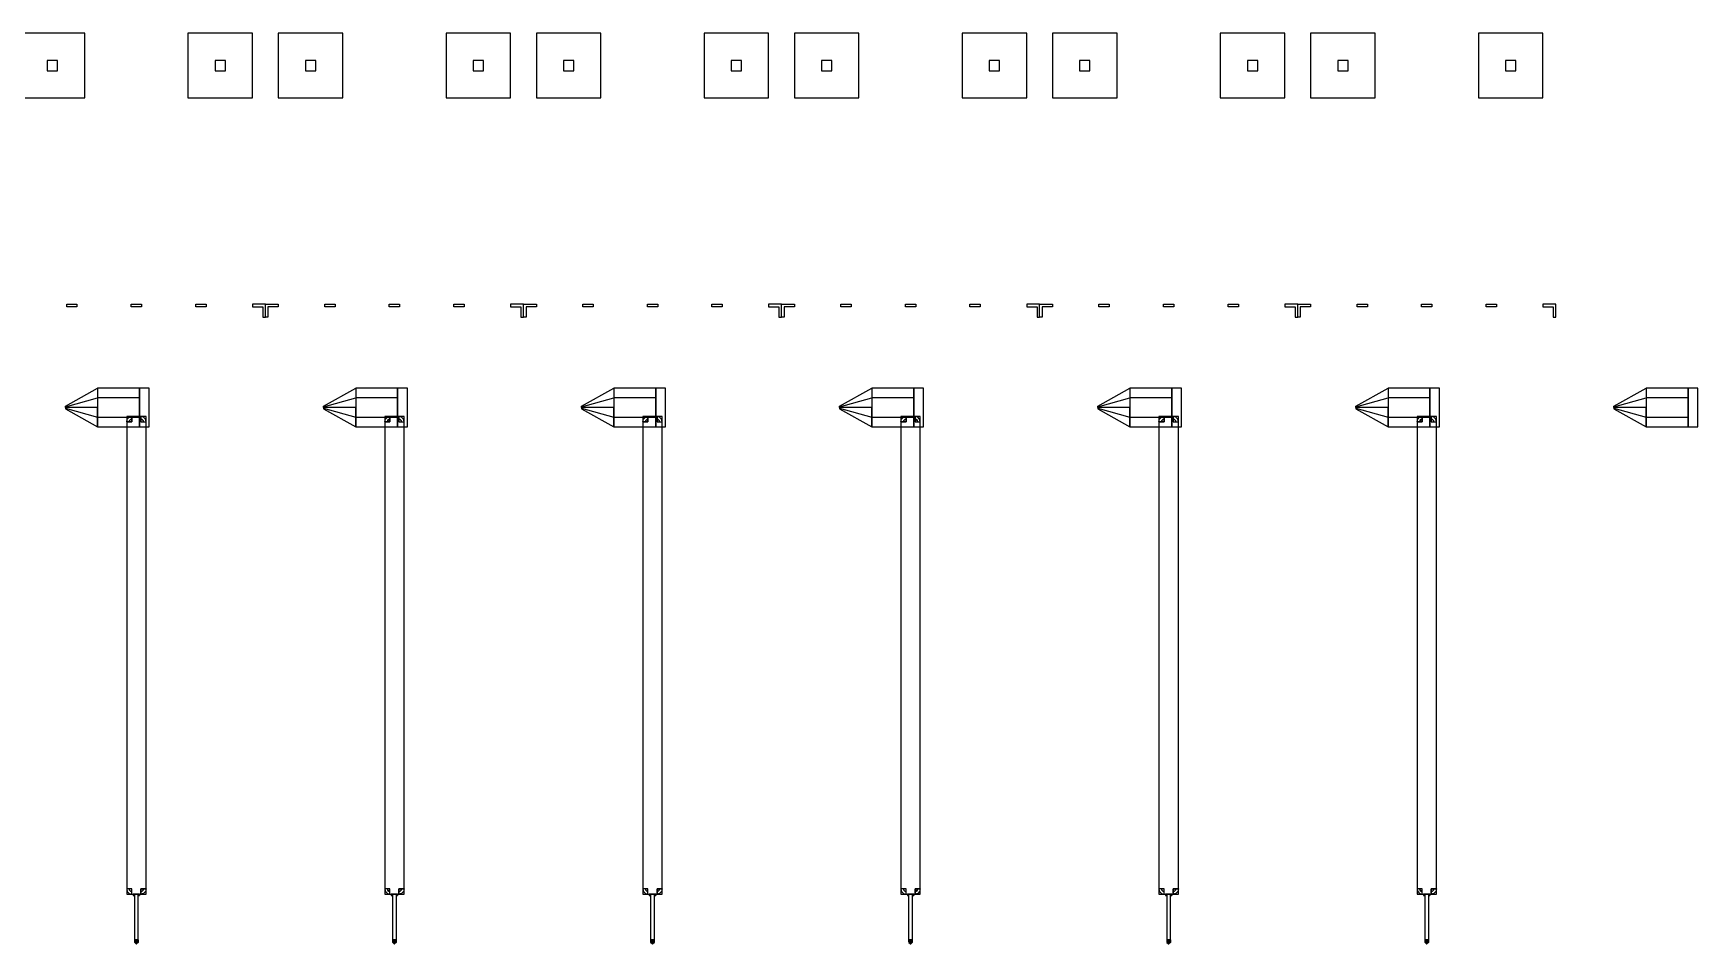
# Model space of a CAD drawing. Extents: x -19750 to 13082, y -13175 to 15275.
# Drawn here: x -3799 to 9100, y 8221 to 15275 of the extents above; entities that cross this region are included whole.
import ezdxf

# ---------------------------------------------------------------- set-up
doc = ezdxf.new("R2010")
doc.units = 0
doc.layers.add('GAP', color=1, linetype='continuous')
doc.layers.add('PIN', color=3, linetype='continuous')

# ---------------------------------------------------------------- blocks, each defined once
blk = doc.blocks.new('C1GGAP')
for points in [[(2500, 25350), (2250, 25350), (2250, 25360), (2500, 25500), (2500, 25350)], [(2500, 25350), (2250, 25350), (2250, 25360), (2500, 25500), (2500, 25350)], [(2825, 25500), (2500, 25500), (2500, 25200), (2825, 25200), (2825, 25500)], [(2825, 25500), (2500, 25500), (2500, 25200), (2825, 25200), (2825, 25500)], [(2900, 25500), (2825, 25500), (2825, 25200), (2900, 25200), (2900, 25500)], [(2900, 25500), (2825, 25500), (2825, 25200), (2900, 25200), (2900, 25500)], [(2500, 25350), (2250, 25350), (2250, 25340), (2500, 25200), (2500, 25350)], [(2500, 25350), (2250, 25350), (2250, 25340), (2500, 25200), (2500, 25350)]]:
    blk.add_lwpolyline(points)
blk = doc.blocks.new('C1GPIN')
for points in [[(2500, 25350), (2250, 25350), (2250, 25355), (2500, 25425), (2500, 25350)], [(2500, 25350), (2250, 25350), (2250, 25355), (2500, 25425), (2500, 25350)], [(2825, 25425), (2500, 25425), (2500, 25275), (2825, 25275), (2825, 25425)], [(2825, 25425), (2500, 25425), (2500, 25275), (2825, 25275), (2825, 25425)], [(2500, 25350), (2250, 25350), (2250, 25345), (2500, 25275), (2500, 25350)], [(2500, 25350), (2250, 25350), (2250, 25345), (2500, 25275), (2500, 25350)]]:
    blk.add_lwpolyline(points)
blk = doc.blocks.new('C1H')
at = {"layer": 'GAP'}
for points in [[(260, 26150), (340, 26150), (340, 26130), (260, 26130), (260, 26150)], [(760, 26150), (840, 26150), (840, 26130), (760, 26130), (760, 26150)], [(1260, 26150), (1340, 26150), (1340, 26130), (1260, 26130), (1260, 26150)], [(1800, 26150), (1700, 26150), (1700, 26130), (1780, 26130), (1780, 26050), (1800, 26050), (1800, 26150)]]:
    blk.add_lwpolyline(points, dxfattribs=at)
blk = doc.blocks.new('C1HGAP')
for points in [[(-100, 28250), (-100, 27750), (400, 27750), (400, 28250), (-100, 28250)], [(1200, 28250), (1200, 27750), (1700, 27750), (1700, 28250), (1200, 28250)], [(110, 28040), (110, 27960), (190, 27960), (190, 28040), (110, 28040)], [(1410, 28040), (1410, 27960), (1490, 27960), (1490, 28040), (1410, 28040)], [(2500, 25350), (2250, 25350), (2250, 25360), (2500, 25500), (2500, 25350)], [(2500, 25350), (2250, 25350), (2250, 25360), (2500, 25500), (2500, 25350)], [(2825, 25500), (2500, 25500), (2500, 25200), (2825, 25200), (2825, 25500)], [(2825, 25500), (2500, 25500), (2500, 25200), (2825, 25200), (2825, 25500)], [(2900, 25500), (2825, 25500), (2825, 25200), (2900, 25200), (2900, 25500)], [(2900, 25500), (2825, 25500), (2825, 25200), (2900, 25200), (2900, 25500)], [(2500, 25350), (2250, 25350), (2250, 25340), (2500, 25200), (2500, 25350)], [(2500, 25350), (2250, 25350), (2250, 25340), (2500, 25200), (2500, 25350)], [(725, 25280), (725, 21580), (875, 21580), (875, 25280), (725, 25280)], [(725, 25280), (725, 25240), (765, 25240), (765, 25280), (725, 25280)], [(725, 25240), (730, 25260), (745, 25275), (765, 25280), (765, 25260), (755, 25257), (748, 25250), (745, 25240), (725, 25240)], [(745, 25240), (748, 25250), (755, 25257), (765, 25260), (765, 25240), (765, 25240), (765, 25240), (765, 25240), (745, 25240)], [(835, 25280), (835, 25240), (875, 25240), (875, 25280), (835, 25280)], [(875, 25240), (870, 25260), (855, 25275), (835, 25280), (835, 25260), (845, 25257), (852, 25250), (855, 25240), (875, 25240)], [(855, 25240), (852, 25250), (845, 25257), (835, 25260), (835, 25240), (835, 25240), (835, 25240), (835, 25240), (855, 25240)], [(765, 21580), (765, 21620), (725, 21620), (725, 21580), (765, 21580)], [(725, 21620), (730, 21600), (745, 21585), (765, 21580), (765, 21600), (755, 21603), (748, 21610), (745, 21620), (725, 21620)], [(745, 21620), (748, 21610), (755, 21603), (765, 21600), (765, 21620), (765, 21620), (765, 21620), (765, 21620), (745, 21620)], [(775, 21580), (775, 21570), (785, 21570), (785, 21580), (775, 21580)], [(785, 21570), (784, 21575), (780, 21579), (775, 21580), (775, 21575), (778, 21574), (779, 21572), (780, 21570), (785, 21570)], [(780, 21570), (779, 21572), (778, 21574), (775, 21575), (775, 21570), (775, 21570), (775, 21570), (775, 21570), (780, 21570)], [(785, 21580), (785, 21210), (815, 21210), (815, 21580), (785, 21580)], [(815, 21580), (815, 21570), (825, 21570), (825, 21580), (815, 21580)], [(815, 21570), (816, 21575), (820, 21579), (825, 21580), (825, 21575), (822, 21574), (821, 21572), (820, 21570), (815, 21570)], [(820, 21570), (821, 21572), (822, 21574), (825, 21575), (825, 21570), (825, 21570), (825, 21570), (825, 21570), (820, 21570)], [(875, 21580), (875, 21620), (835, 21620), (835, 21580), (875, 21580)], [(875, 21620), (870, 21600), (855, 21585), (835, 21580), (835, 21600), (845, 21603), (852, 21610), (855, 21620), (875, 21620)], [(855, 21620), (852, 21610), (845, 21603), (835, 21600), (835, 21620), (835, 21620), (835, 21620), (835, 21620), (855, 21620)], [(788, 21206), (788, 21226), (787, 21226), (787, 21206), (788, 21206)], [(813, 21226), (813, 21226), (787, 21226), (787, 21226), (813, 21226)], [(799, 21196), (788, 21206), (787, 21206), (799, 21196), (799, 21196)], [(807, 21215), (807, 21220), (792, 21220), (792, 21215), (807, 21215)], [(802, 21210), (802, 21215), (797, 21215), (797, 21210), (802, 21210)], [(801, 21196), (801, 21196), (799, 21196), (799, 21196), (801, 21196)], [(801, 21196), (812, 21206), (813, 21206), (801, 21196), (801, 21196)], [(812, 21206), (812, 21226), (813, 21226), (813, 21206), (812, 21206)]]:
    blk.add_lwpolyline(points)
blk = doc.blocks.new('C1HPIN')
for points in [[(2500, 25350), (2250, 25350), (2250, 25355), (2500, 25425), (2500, 25350)], [(2500, 25350), (2250, 25350), (2250, 25355), (2500, 25425), (2500, 25350)], [(2825, 25425), (2500, 25425), (2500, 25275), (2825, 25275), (2825, 25425)], [(2825, 25425), (2500, 25425), (2500, 25275), (2825, 25275), (2825, 25425)], [(2500, 25350), (2250, 25350), (2250, 25345), (2500, 25275), (2500, 25350)], [(2500, 25350), (2250, 25350), (2250, 25345), (2500, 25275), (2500, 25350)], [(745, 25240), (748, 25250), (755, 25257), (765, 25260), (765, 25260), (755, 25257), (748, 25250), (745, 25240), (745, 25240)], [(745, 25240), (748, 25250), (755, 25257), (765, 25260), (765, 25260), (755, 25257), (748, 25250), (745, 25240), (745, 25240)], [(855, 25240), (852, 25250), (845, 25257), (835, 25260), (835, 25260), (845, 25257), (852, 25250), (855, 25240), (855, 25240)], [(855, 25240), (852, 25250), (845, 25257), (835, 25260), (835, 25260), (845, 25257), (852, 25250), (855, 25240), (855, 25240)], [(745, 21620), (748, 21610), (755, 21603), (765, 21600), (765, 21600), (755, 21603), (748, 21610), (745, 21620), (745, 21620)], [(745, 21620), (748, 21610), (755, 21603), (765, 21600), (765, 21600), (755, 21603), (748, 21610), (745, 21620), (745, 21620)], [(780, 21570), (779, 21572), (778, 21574), (775, 21575), (775, 21575), (778, 21574), (779, 21572), (780, 21570), (780, 21570)], [(780, 21570), (779, 21572), (778, 21574), (775, 21575), (775, 21575), (778, 21574), (779, 21572), (780, 21570), (780, 21570)], [(820, 21570), (821, 21572), (822, 21574), (825, 21575), (825, 21575), (822, 21574), (821, 21572), (820, 21570), (820, 21570)], [(820, 21570), (821, 21572), (822, 21574), (825, 21575), (825, 21575), (822, 21574), (821, 21572), (820, 21570), (820, 21570)], [(855, 21620), (852, 21610), (845, 21603), (835, 21600), (835, 21600), (845, 21603), (852, 21610), (855, 21620), (855, 21620)], [(855, 21620), (852, 21610), (845, 21603), (835, 21600), (835, 21600), (845, 21603), (852, 21610), (855, 21620), (855, 21620)], [(812, 21206), (812, 21226), (788, 21226), (788, 21206), (812, 21206)], [(800, 21196), (800, 21206), (788, 21206), (799, 21196), (800, 21196)], [(800, 21196), (800, 21206), (812, 21206), (801, 21196), (800, 21196)]]:
    blk.add_lwpolyline(points)
blk = doc.blocks.new('C1I')
at = {"layer": 'GAP'}
for points in [[(-200, 26150), (-100, 26150), (-100, 26130), (-180, 26130), (-180, 26050), (-200, 26050), (-200, 26150)], [(260, 26150), (340, 26150), (340, 26130), (260, 26130), (260, 26150)], [(760, 26150), (840, 26150), (840, 26130), (760, 26130), (760, 26150)], [(1260, 26150), (1340, 26150), (1340, 26130), (1260, 26130), (1260, 26150)], [(1800, 26150), (1700, 26150), (1700, 26130), (1780, 26130), (1780, 26050), (1800, 26050), (1800, 26150)]]:
    blk.add_lwpolyline(points, dxfattribs=at)
blk = doc.blocks.new('C1IGAP')
for points in [[(-100, 28250), (-100, 27750), (400, 27750), (400, 28250), (-100, 28250)], [(1200, 28250), (1200, 27750), (1700, 27750), (1700, 28250), (1200, 28250)], [(110, 28040), (110, 27960), (190, 27960), (190, 28040), (110, 28040)], [(1410, 28040), (1410, 27960), (1490, 27960), (1490, 28040), (1410, 28040)], [(2500, 25350), (2250, 25350), (2250, 25360), (2500, 25500), (2500, 25350)], [(2500, 25350), (2250, 25350), (2250, 25360), (2500, 25500), (2500, 25350)], [(2825, 25500), (2500, 25500), (2500, 25200), (2825, 25200), (2825, 25500)], [(2825, 25500), (2500, 25500), (2500, 25200), (2825, 25200), (2825, 25500)], [(2900, 25500), (2825, 25500), (2825, 25200), (2900, 25200), (2900, 25500)], [(2900, 25500), (2825, 25500), (2825, 25200), (2900, 25200), (2900, 25500)], [(2500, 25350), (2250, 25350), (2250, 25340), (2500, 25200), (2500, 25350)], [(2500, 25350), (2250, 25350), (2250, 25340), (2500, 25200), (2500, 25350)], [(725, 25280), (725, 21580), (875, 21580), (875, 25280), (725, 25280)], [(725, 25280), (725, 25240), (765, 25240), (765, 25280), (725, 25280)], [(725, 25240), (730, 25260), (745, 25275), (765, 25280), (765, 25260), (755, 25257), (748, 25250), (745, 25240), (725, 25240)], [(745, 25240), (748, 25250), (755, 25257), (765, 25260), (765, 25240), (765, 25240), (765, 25240), (765, 25240), (745, 25240)], [(835, 25280), (835, 25240), (875, 25240), (875, 25280), (835, 25280)], [(875, 25240), (870, 25260), (855, 25275), (835, 25280), (835, 25260), (845, 25257), (852, 25250), (855, 25240), (875, 25240)], [(855, 25240), (852, 25250), (845, 25257), (835, 25260), (835, 25240), (835, 25240), (835, 25240), (835, 25240), (855, 25240)], [(765, 21580), (765, 21620), (725, 21620), (725, 21580), (765, 21580)], [(725, 21620), (730, 21600), (745, 21585), (765, 21580), (765, 21600), (755, 21603), (748, 21610), (745, 21620), (725, 21620)], [(745, 21620), (748, 21610), (755, 21603), (765, 21600), (765, 21620), (765, 21620), (765, 21620), (765, 21620), (745, 21620)], [(775, 21580), (775, 21570), (785, 21570), (785, 21580), (775, 21580)], [(785, 21570), (784, 21575), (780, 21579), (775, 21580), (775, 21575), (778, 21574), (779, 21572), (780, 21570), (785, 21570)], [(780, 21570), (779, 21572), (778, 21574), (775, 21575), (775, 21570), (775, 21570), (775, 21570), (775, 21570), (780, 21570)], [(785, 21580), (785, 21210), (815, 21210), (815, 21580), (785, 21580)], [(815, 21580), (815, 21570), (825, 21570), (825, 21580), (815, 21580)], [(815, 21570), (816, 21575), (820, 21579), (825, 21580), (825, 21575), (822, 21574), (821, 21572), (820, 21570), (815, 21570)], [(820, 21570), (821, 21572), (822, 21574), (825, 21575), (825, 21570), (825, 21570), (825, 21570), (825, 21570), (820, 21570)], [(875, 21580), (875, 21620), (835, 21620), (835, 21580), (875, 21580)], [(875, 21620), (870, 21600), (855, 21585), (835, 21580), (835, 21600), (845, 21603), (852, 21610), (855, 21620), (875, 21620)], [(855, 21620), (852, 21610), (845, 21603), (835, 21600), (835, 21620), (835, 21620), (835, 21620), (835, 21620), (855, 21620)], [(788, 21206), (788, 21226), (787, 21226), (787, 21206), (788, 21206)], [(813, 21226), (813, 21226), (787, 21226), (787, 21226), (813, 21226)], [(799, 21196), (788, 21206), (787, 21206), (799, 21196), (799, 21196)], [(807, 21215), (807, 21220), (792, 21220), (792, 21215), (807, 21215)], [(802, 21210), (802, 21215), (797, 21215), (797, 21210), (802, 21210)], [(801, 21196), (801, 21196), (799, 21196), (799, 21196), (801, 21196)], [(801, 21196), (812, 21206), (813, 21206), (801, 21196), (801, 21196)], [(812, 21206), (812, 21226), (813, 21226), (813, 21206), (812, 21206)]]:
    blk.add_lwpolyline(points)
blk = doc.blocks.new('C1IPIN')
for points in [[(2500, 25350), (2250, 25350), (2250, 25355), (2500, 25425), (2500, 25350)], [(2500, 25350), (2250, 25350), (2250, 25355), (2500, 25425), (2500, 25350)], [(2825, 25425), (2500, 25425), (2500, 25275), (2825, 25275), (2825, 25425)], [(2825, 25425), (2500, 25425), (2500, 25275), (2825, 25275), (2825, 25425)], [(2500, 25350), (2250, 25350), (2250, 25345), (2500, 25275), (2500, 25350)], [(2500, 25350), (2250, 25350), (2250, 25345), (2500, 25275), (2500, 25350)], [(745, 25240), (748, 25250), (755, 25257), (765, 25260), (765, 25260), (755, 25257), (748, 25250), (745, 25240), (745, 25240)], [(745, 25240), (748, 25250), (755, 25257), (765, 25260), (765, 25260), (755, 25257), (748, 25250), (745, 25240), (745, 25240)], [(855, 25240), (852, 25250), (845, 25257), (835, 25260), (835, 25260), (845, 25257), (852, 25250), (855, 25240), (855, 25240)], [(855, 25240), (852, 25250), (845, 25257), (835, 25260), (835, 25260), (845, 25257), (852, 25250), (855, 25240), (855, 25240)], [(745, 21620), (748, 21610), (755, 21603), (765, 21600), (765, 21600), (755, 21603), (748, 21610), (745, 21620), (745, 21620)], [(745, 21620), (748, 21610), (755, 21603), (765, 21600), (765, 21600), (755, 21603), (748, 21610), (745, 21620), (745, 21620)], [(780, 21570), (779, 21572), (778, 21574), (775, 21575), (775, 21575), (778, 21574), (779, 21572), (780, 21570), (780, 21570)], [(780, 21570), (779, 21572), (778, 21574), (775, 21575), (775, 21575), (778, 21574), (779, 21572), (780, 21570), (780, 21570)], [(820, 21570), (821, 21572), (822, 21574), (825, 21575), (825, 21575), (822, 21574), (821, 21572), (820, 21570), (820, 21570)], [(820, 21570), (821, 21572), (822, 21574), (825, 21575), (825, 21575), (822, 21574), (821, 21572), (820, 21570), (820, 21570)], [(855, 21620), (852, 21610), (845, 21603), (835, 21600), (835, 21600), (845, 21603), (852, 21610), (855, 21620), (855, 21620)], [(855, 21620), (852, 21610), (845, 21603), (835, 21600), (835, 21600), (845, 21603), (852, 21610), (855, 21620), (855, 21620)], [(812, 21206), (812, 21226), (788, 21226), (788, 21206), (812, 21206)], [(800, 21196), (800, 21206), (788, 21206), (799, 21196), (800, 21196)], [(800, 21196), (800, 21206), (812, 21206), (801, 21196), (800, 21196)]]:
    blk.add_lwpolyline(points)
blk = doc.blocks.new('C1J')
at = {"layer": 'GAP'}
for points in [[(-200, 26150), (-100, 26150), (-100, 26130), (-180, 26130), (-180, 26050), (-200, 26050), (-200, 26150)], [(260, 26150), (340, 26150), (340, 26130), (260, 26130), (260, 26150)], [(760, 26150), (840, 26150), (840, 26130), (760, 26130), (760, 26150)], [(1260, 26150), (1340, 26150), (1340, 26130), (1260, 26130), (1260, 26150)], [(1800, 26150), (1700, 26150), (1700, 26130), (1780, 26130), (1780, 26050), (1800, 26050), (1800, 26150)]]:
    blk.add_lwpolyline(points, dxfattribs=at)
blk = doc.blocks.new('C1JGAP')
for points in [[(-100, 28250), (-100, 27750), (400, 27750), (400, 28250), (-100, 28250)], [(1200, 28250), (1200, 27750), (1700, 27750), (1700, 28250), (1200, 28250)], [(110, 28040), (110, 27960), (190, 27960), (190, 28040), (110, 28040)], [(1410, 28040), (1410, 27960), (1490, 27960), (1490, 28040), (1410, 28040)], [(2500, 25350), (2250, 25350), (2250, 25360), (2500, 25500), (2500, 25350)], [(2500, 25350), (2250, 25350), (2250, 25360), (2500, 25500), (2500, 25350)], [(2825, 25500), (2500, 25500), (2500, 25200), (2825, 25200), (2825, 25500)], [(2825, 25500), (2500, 25500), (2500, 25200), (2825, 25200), (2825, 25500)], [(2900, 25500), (2825, 25500), (2825, 25200), (2900, 25200), (2900, 25500)], [(2900, 25500), (2825, 25500), (2825, 25200), (2900, 25200), (2900, 25500)], [(2500, 25350), (2250, 25350), (2250, 25340), (2500, 25200), (2500, 25350)], [(2500, 25350), (2250, 25350), (2250, 25340), (2500, 25200), (2500, 25350)], [(725, 25280), (725, 21580), (875, 21580), (875, 25280), (725, 25280)], [(725, 25280), (725, 25240), (765, 25240), (765, 25280), (725, 25280)], [(725, 25240), (730, 25260), (745, 25275), (765, 25280), (765, 25260), (755, 25257), (748, 25250), (745, 25240), (725, 25240)], [(745, 25240), (748, 25250), (755, 25257), (765, 25260), (765, 25240), (765, 25240), (765, 25240), (765, 25240), (745, 25240)], [(835, 25280), (835, 25240), (875, 25240), (875, 25280), (835, 25280)], [(875, 25240), (870, 25260), (855, 25275), (835, 25280), (835, 25260), (845, 25257), (852, 25250), (855, 25240), (875, 25240)], [(855, 25240), (852, 25250), (845, 25257), (835, 25260), (835, 25240), (835, 25240), (835, 25240), (835, 25240), (855, 25240)], [(765, 21580), (765, 21620), (725, 21620), (725, 21580), (765, 21580)], [(725, 21620), (730, 21600), (745, 21585), (765, 21580), (765, 21600), (755, 21603), (748, 21610), (745, 21620), (725, 21620)], [(745, 21620), (748, 21610), (755, 21603), (765, 21600), (765, 21620), (765, 21620), (765, 21620), (765, 21620), (745, 21620)], [(775, 21580), (775, 21570), (785, 21570), (785, 21580), (775, 21580)], [(785, 21570), (784, 21575), (780, 21579), (775, 21580), (775, 21575), (778, 21574), (779, 21572), (780, 21570), (785, 21570)], [(780, 21570), (779, 21572), (778, 21574), (775, 21575), (775, 21570), (775, 21570), (775, 21570), (775, 21570), (780, 21570)], [(785, 21580), (785, 21210), (815, 21210), (815, 21580), (785, 21580)], [(815, 21580), (815, 21570), (825, 21570), (825, 21580), (815, 21580)], [(815, 21570), (816, 21575), (820, 21579), (825, 21580), (825, 21575), (822, 21574), (821, 21572), (820, 21570), (815, 21570)], [(820, 21570), (821, 21572), (822, 21574), (825, 21575), (825, 21570), (825, 21570), (825, 21570), (825, 21570), (820, 21570)], [(875, 21580), (875, 21620), (835, 21620), (835, 21580), (875, 21580)], [(875, 21620), (870, 21600), (855, 21585), (835, 21580), (835, 21600), (845, 21603), (852, 21610), (855, 21620), (875, 21620)], [(855, 21620), (852, 21610), (845, 21603), (835, 21600), (835, 21620), (835, 21620), (835, 21620), (835, 21620), (855, 21620)], [(788, 21206), (788, 21226), (787, 21226), (787, 21206), (788, 21206)], [(813, 21226), (813, 21226), (787, 21226), (787, 21226), (813, 21226)], [(799, 21196), (788, 21206), (787, 21206), (799, 21196), (799, 21196)], [(807, 21215), (807, 21220), (792, 21220), (792, 21215), (807, 21215)], [(802, 21210), (802, 21215), (797, 21215), (797, 21210), (802, 21210)], [(801, 21196), (801, 21196), (799, 21196), (799, 21196), (801, 21196)], [(801, 21196), (812, 21206), (813, 21206), (801, 21196), (801, 21196)], [(812, 21206), (812, 21226), (813, 21226), (813, 21206), (812, 21206)]]:
    blk.add_lwpolyline(points)
blk = doc.blocks.new('C1JPIN')
for points in [[(2500, 25350), (2250, 25350), (2250, 25355), (2500, 25425), (2500, 25350)], [(2500, 25350), (2250, 25350), (2250, 25355), (2500, 25425), (2500, 25350)], [(2825, 25425), (2500, 25425), (2500, 25275), (2825, 25275), (2825, 25425)], [(2825, 25425), (2500, 25425), (2500, 25275), (2825, 25275), (2825, 25425)], [(2500, 25350), (2250, 25350), (2250, 25345), (2500, 25275), (2500, 25350)], [(2500, 25350), (2250, 25350), (2250, 25345), (2500, 25275), (2500, 25350)], [(745, 25240), (748, 25250), (755, 25257), (765, 25260), (765, 25260), (755, 25257), (748, 25250), (745, 25240), (745, 25240)], [(745, 25240), (748, 25250), (755, 25257), (765, 25260), (765, 25260), (755, 25257), (748, 25250), (745, 25240), (745, 25240)], [(855, 25240), (852, 25250), (845, 25257), (835, 25260), (835, 25260), (845, 25257), (852, 25250), (855, 25240), (855, 25240)], [(855, 25240), (852, 25250), (845, 25257), (835, 25260), (835, 25260), (845, 25257), (852, 25250), (855, 25240), (855, 25240)], [(745, 21620), (748, 21610), (755, 21603), (765, 21600), (765, 21600), (755, 21603), (748, 21610), (745, 21620), (745, 21620)], [(745, 21620), (748, 21610), (755, 21603), (765, 21600), (765, 21600), (755, 21603), (748, 21610), (745, 21620), (745, 21620)], [(780, 21570), (779, 21572), (778, 21574), (775, 21575), (775, 21575), (778, 21574), (779, 21572), (780, 21570), (780, 21570)], [(780, 21570), (779, 21572), (778, 21574), (775, 21575), (775, 21575), (778, 21574), (779, 21572), (780, 21570), (780, 21570)], [(820, 21570), (821, 21572), (822, 21574), (825, 21575), (825, 21575), (822, 21574), (821, 21572), (820, 21570), (820, 21570)], [(820, 21570), (821, 21572), (822, 21574), (825, 21575), (825, 21575), (822, 21574), (821, 21572), (820, 21570), (820, 21570)], [(855, 21620), (852, 21610), (845, 21603), (835, 21600), (835, 21600), (845, 21603), (852, 21610), (855, 21620), (855, 21620)], [(855, 21620), (852, 21610), (845, 21603), (835, 21600), (835, 21600), (845, 21603), (852, 21610), (855, 21620), (855, 21620)], [(812, 21206), (812, 21226), (788, 21226), (788, 21206), (812, 21206)], [(800, 21196), (800, 21206), (788, 21206), (799, 21196), (800, 21196)], [(800, 21196), (800, 21206), (812, 21206), (801, 21196), (800, 21196)]]:
    blk.add_lwpolyline(points)
blk = doc.blocks.new('C1K')
at = {"layer": 'GAP'}
for points in [[(-200, 26150), (-100, 26150), (-100, 26130), (-180, 26130), (-180, 26050), (-200, 26050), (-200, 26150)], [(260, 26150), (340, 26150), (340, 26130), (260, 26130), (260, 26150)], [(760, 26150), (840, 26150), (840, 26130), (760, 26130), (760, 26150)], [(1260, 26150), (1340, 26150), (1340, 26130), (1260, 26130), (1260, 26150)], [(1800, 26150), (1700, 26150), (1700, 26130), (1780, 26130), (1780, 26050), (1800, 26050), (1800, 26150)]]:
    blk.add_lwpolyline(points, dxfattribs=at)
blk = doc.blocks.new('C1KGAP')
for points in [[(-100, 28250), (-100, 27750), (400, 27750), (400, 28250), (-100, 28250)], [(1200, 28250), (1200, 27750), (1700, 27750), (1700, 28250), (1200, 28250)], [(110, 28040), (110, 27960), (190, 27960), (190, 28040), (110, 28040)], [(1410, 28040), (1410, 27960), (1490, 27960), (1490, 28040), (1410, 28040)], [(2500, 25350), (2250, 25350), (2250, 25360), (2500, 25500), (2500, 25350)], [(2500, 25350), (2250, 25350), (2250, 25360), (2500, 25500), (2500, 25350)], [(2825, 25500), (2500, 25500), (2500, 25200), (2825, 25200), (2825, 25500)], [(2825, 25500), (2500, 25500), (2500, 25200), (2825, 25200), (2825, 25500)], [(2900, 25500), (2825, 25500), (2825, 25200), (2900, 25200), (2900, 25500)], [(2900, 25500), (2825, 25500), (2825, 25200), (2900, 25200), (2900, 25500)], [(2500, 25350), (2250, 25350), (2250, 25340), (2500, 25200), (2500, 25350)], [(2500, 25350), (2250, 25350), (2250, 25340), (2500, 25200), (2500, 25350)], [(725, 25280), (725, 21580), (875, 21580), (875, 25280), (725, 25280)], [(725, 25280), (725, 25240), (765, 25240), (765, 25280), (725, 25280)], [(725, 25240), (730, 25260), (745, 25275), (765, 25280), (765, 25260), (755, 25257), (748, 25250), (745, 25240), (725, 25240)], [(745, 25240), (748, 25250), (755, 25257), (765, 25260), (765, 25240), (765, 25240), (765, 25240), (765, 25240), (745, 25240)], [(835, 25280), (835, 25240), (875, 25240), (875, 25280), (835, 25280)], [(875, 25240), (870, 25260), (855, 25275), (835, 25280), (835, 25260), (845, 25257), (852, 25250), (855, 25240), (875, 25240)], [(855, 25240), (852, 25250), (845, 25257), (835, 25260), (835, 25240), (835, 25240), (835, 25240), (835, 25240), (855, 25240)], [(765, 21580), (765, 21620), (725, 21620), (725, 21580), (765, 21580)], [(725, 21620), (730, 21600), (745, 21585), (765, 21580), (765, 21600), (755, 21603), (748, 21610), (745, 21620), (725, 21620)], [(745, 21620), (748, 21610), (755, 21603), (765, 21600), (765, 21620), (765, 21620), (765, 21620), (765, 21620), (745, 21620)], [(775, 21580), (775, 21570), (785, 21570), (785, 21580), (775, 21580)], [(785, 21570), (784, 21575), (780, 21579), (775, 21580), (775, 21575), (778, 21574), (779, 21572), (780, 21570), (785, 21570)], [(780, 21570), (779, 21572), (778, 21574), (775, 21575), (775, 21570), (775, 21570), (775, 21570), (775, 21570), (780, 21570)], [(785, 21580), (785, 21210), (815, 21210), (815, 21580), (785, 21580)], [(815, 21580), (815, 21570), (825, 21570), (825, 21580), (815, 21580)], [(815, 21570), (816, 21575), (820, 21579), (825, 21580), (825, 21575), (822, 21574), (821, 21572), (820, 21570), (815, 21570)], [(820, 21570), (821, 21572), (822, 21574), (825, 21575), (825, 21570), (825, 21570), (825, 21570), (825, 21570), (820, 21570)], [(875, 21580), (875, 21620), (835, 21620), (835, 21580), (875, 21580)], [(875, 21620), (870, 21600), (855, 21585), (835, 21580), (835, 21600), (845, 21603), (852, 21610), (855, 21620), (875, 21620)], [(855, 21620), (852, 21610), (845, 21603), (835, 21600), (835, 21620), (835, 21620), (835, 21620), (835, 21620), (855, 21620)], [(788, 21206), (788, 21226), (787, 21226), (787, 21206), (788, 21206)], [(813, 21226), (813, 21226), (787, 21226), (787, 21226), (813, 21226)], [(799, 21196), (788, 21206), (787, 21206), (799, 21196), (799, 21196)], [(807, 21215), (807, 21220), (792, 21220), (792, 21215), (807, 21215)], [(802, 21210), (802, 21215), (797, 21215), (797, 21210), (802, 21210)], [(801, 21196), (801, 21196), (799, 21196), (799, 21196), (801, 21196)], [(801, 21196), (812, 21206), (813, 21206), (801, 21196), (801, 21196)], [(812, 21206), (812, 21226), (813, 21226), (813, 21206), (812, 21206)]]:
    blk.add_lwpolyline(points)
blk = doc.blocks.new('C1KPIN')
for points in [[(2500, 25350), (2250, 25350), (2250, 25355), (2500, 25425), (2500, 25350)], [(2500, 25350), (2250, 25350), (2250, 25355), (2500, 25425), (2500, 25350)], [(2825, 25425), (2500, 25425), (2500, 25275), (2825, 25275), (2825, 25425)], [(2825, 25425), (2500, 25425), (2500, 25275), (2825, 25275), (2825, 25425)], [(2500, 25350), (2250, 25350), (2250, 25345), (2500, 25275), (2500, 25350)], [(2500, 25350), (2250, 25350), (2250, 25345), (2500, 25275), (2500, 25350)], [(745, 25240), (748, 25250), (755, 25257), (765, 25260), (765, 25260), (755, 25257), (748, 25250), (745, 25240), (745, 25240)], [(745, 25240), (748, 25250), (755, 25257), (765, 25260), (765, 25260), (755, 25257), (748, 25250), (745, 25240), (745, 25240)], [(855, 25240), (852, 25250), (845, 25257), (835, 25260), (835, 25260), (845, 25257), (852, 25250), (855, 25240), (855, 25240)], [(855, 25240), (852, 25250), (845, 25257), (835, 25260), (835, 25260), (845, 25257), (852, 25250), (855, 25240), (855, 25240)], [(745, 21620), (748, 21610), (755, 21603), (765, 21600), (765, 21600), (755, 21603), (748, 21610), (745, 21620), (745, 21620)], [(745, 21620), (748, 21610), (755, 21603), (765, 21600), (765, 21600), (755, 21603), (748, 21610), (745, 21620), (745, 21620)], [(780, 21570), (779, 21572), (778, 21574), (775, 21575), (775, 21575), (778, 21574), (779, 21572), (780, 21570), (780, 21570)], [(780, 21570), (779, 21572), (778, 21574), (775, 21575), (775, 21575), (778, 21574), (779, 21572), (780, 21570), (780, 21570)], [(820, 21570), (821, 21572), (822, 21574), (825, 21575), (825, 21575), (822, 21574), (821, 21572), (820, 21570), (820, 21570)], [(820, 21570), (821, 21572), (822, 21574), (825, 21575), (825, 21575), (822, 21574), (821, 21572), (820, 21570), (820, 21570)], [(855, 21620), (852, 21610), (845, 21603), (835, 21600), (835, 21600), (845, 21603), (852, 21610), (855, 21620), (855, 21620)], [(855, 21620), (852, 21610), (845, 21603), (835, 21600), (835, 21600), (845, 21603), (852, 21610), (855, 21620), (855, 21620)], [(812, 21206), (812, 21226), (788, 21226), (788, 21206), (812, 21206)], [(800, 21196), (800, 21206), (788, 21206), (799, 21196), (800, 21196)], [(800, 21196), (800, 21206), (812, 21206), (801, 21196), (800, 21196)]]:
    blk.add_lwpolyline(points)
blk = doc.blocks.new('C1L')
at = {"layer": 'GAP'}
for points in [[(-200, 26150), (-100, 26150), (-100, 26130), (-180, 26130), (-180, 26050), (-200, 26050), (-200, 26150)], [(260, 26150), (340, 26150), (340, 26130), (260, 26130), (260, 26150)], [(760, 26150), (840, 26150), (840, 26130), (760, 26130), (760, 26150)], [(1260, 26150), (1340, 26150), (1340, 26130), (1260, 26130), (1260, 26150)], [(1800, 26150), (1700, 26150), (1700, 26130), (1780, 26130), (1780, 26050), (1800, 26050), (1800, 26150)]]:
    blk.add_lwpolyline(points, dxfattribs=at)
blk = doc.blocks.new('C1LGAP')
for points in [[(-100, 28250), (-100, 27750), (400, 27750), (400, 28250), (-100, 28250)], [(1200, 28250), (1200, 27750), (1700, 27750), (1700, 28250), (1200, 28250)], [(110, 28040), (110, 27960), (190, 27960), (190, 28040), (110, 28040)], [(1410, 28040), (1410, 27960), (1490, 27960), (1490, 28040), (1410, 28040)], [(2500, 25350), (2250, 25350), (2250, 25360), (2500, 25500), (2500, 25350)], [(2500, 25350), (2250, 25350), (2250, 25360), (2500, 25500), (2500, 25350)], [(2825, 25500), (2500, 25500), (2500, 25200), (2825, 25200), (2825, 25500)], [(2825, 25500), (2500, 25500), (2500, 25200), (2825, 25200), (2825, 25500)], [(2900, 25500), (2825, 25500), (2825, 25200), (2900, 25200), (2900, 25500)], [(2900, 25500), (2825, 25500), (2825, 25200), (2900, 25200), (2900, 25500)], [(2500, 25350), (2250, 25350), (2250, 25340), (2500, 25200), (2500, 25350)], [(2500, 25350), (2250, 25350), (2250, 25340), (2500, 25200), (2500, 25350)], [(725, 25280), (725, 21580), (875, 21580), (875, 25280), (725, 25280)], [(725, 25280), (725, 25240), (765, 25240), (765, 25280), (725, 25280)], [(725, 25240), (730, 25260), (745, 25275), (765, 25280), (765, 25260), (755, 25257), (748, 25250), (745, 25240), (725, 25240)], [(745, 25240), (748, 25250), (755, 25257), (765, 25260), (765, 25240), (765, 25240), (765, 25240), (765, 25240), (745, 25240)], [(835, 25280), (835, 25240), (875, 25240), (875, 25280), (835, 25280)], [(875, 25240), (870, 25260), (855, 25275), (835, 25280), (835, 25260), (845, 25257), (852, 25250), (855, 25240), (875, 25240)], [(855, 25240), (852, 25250), (845, 25257), (835, 25260), (835, 25240), (835, 25240), (835, 25240), (835, 25240), (855, 25240)], [(765, 21580), (765, 21620), (725, 21620), (725, 21580), (765, 21580)], [(725, 21620), (730, 21600), (745, 21585), (765, 21580), (765, 21600), (755, 21603), (748, 21610), (745, 21620), (725, 21620)], [(745, 21620), (748, 21610), (755, 21603), (765, 21600), (765, 21620), (765, 21620), (765, 21620), (765, 21620), (745, 21620)], [(775, 21580), (775, 21570), (785, 21570), (785, 21580), (775, 21580)], [(785, 21570), (784, 21575), (780, 21579), (775, 21580), (775, 21575), (778, 21574), (779, 21572), (780, 21570), (785, 21570)], [(780, 21570), (779, 21572), (778, 21574), (775, 21575), (775, 21570), (775, 21570), (775, 21570), (775, 21570), (780, 21570)], [(785, 21580), (785, 21210), (815, 21210), (815, 21580), (785, 21580)], [(815, 21580), (815, 21570), (825, 21570), (825, 21580), (815, 21580)], [(815, 21570), (816, 21575), (820, 21579), (825, 21580), (825, 21575), (822, 21574), (821, 21572), (820, 21570), (815, 21570)], [(820, 21570), (821, 21572), (822, 21574), (825, 21575), (825, 21570), (825, 21570), (825, 21570), (825, 21570), (820, 21570)], [(875, 21580), (875, 21620), (835, 21620), (835, 21580), (875, 21580)], [(875, 21620), (870, 21600), (855, 21585), (835, 21580), (835, 21600), (845, 21603), (852, 21610), (855, 21620), (875, 21620)], [(855, 21620), (852, 21610), (845, 21603), (835, 21600), (835, 21620), (835, 21620), (835, 21620), (835, 21620), (855, 21620)], [(788, 21206), (788, 21226), (787, 21226), (787, 21206), (788, 21206)], [(813, 21226), (813, 21226), (787, 21226), (787, 21226), (813, 21226)], [(799, 21196), (788, 21206), (787, 21206), (799, 21196), (799, 21196)], [(807, 21215), (807, 21220), (792, 21220), (792, 21215), (807, 21215)], [(802, 21210), (802, 21215), (797, 21215), (797, 21210), (802, 21210)], [(801, 21196), (801, 21196), (799, 21196), (799, 21196), (801, 21196)], [(801, 21196), (812, 21206), (813, 21206), (801, 21196), (801, 21196)], [(812, 21206), (812, 21226), (813, 21226), (813, 21206), (812, 21206)]]:
    blk.add_lwpolyline(points)
blk = doc.blocks.new('C1LPIN')
for points in [[(2500, 25350), (2250, 25350), (2250, 25355), (2500, 25425), (2500, 25350)], [(2500, 25350), (2250, 25350), (2250, 25355), (2500, 25425), (2500, 25350)], [(2825, 25425), (2500, 25425), (2500, 25275), (2825, 25275), (2825, 25425)], [(2825, 25425), (2500, 25425), (2500, 25275), (2825, 25275), (2825, 25425)], [(2500, 25350), (2250, 25350), (2250, 25345), (2500, 25275), (2500, 25350)], [(2500, 25350), (2250, 25350), (2250, 25345), (2500, 25275), (2500, 25350)], [(745, 25240), (748, 25250), (755, 25257), (765, 25260), (765, 25260), (755, 25257), (748, 25250), (745, 25240), (745, 25240)], [(745, 25240), (748, 25250), (755, 25257), (765, 25260), (765, 25260), (755, 25257), (748, 25250), (745, 25240), (745, 25240)], [(855, 25240), (852, 25250), (845, 25257), (835, 25260), (835, 25260), (845, 25257), (852, 25250), (855, 25240), (855, 25240)], [(855, 25240), (852, 25250), (845, 25257), (835, 25260), (835, 25260), (845, 25257), (852, 25250), (855, 25240), (855, 25240)], [(745, 21620), (748, 21610), (755, 21603), (765, 21600), (765, 21600), (755, 21603), (748, 21610), (745, 21620), (745, 21620)], [(745, 21620), (748, 21610), (755, 21603), (765, 21600), (765, 21600), (755, 21603), (748, 21610), (745, 21620), (745, 21620)], [(780, 21570), (779, 21572), (778, 21574), (775, 21575), (775, 21575), (778, 21574), (779, 21572), (780, 21570), (780, 21570)], [(780, 21570), (779, 21572), (778, 21574), (775, 21575), (775, 21575), (778, 21574), (779, 21572), (780, 21570), (780, 21570)], [(820, 21570), (821, 21572), (822, 21574), (825, 21575), (825, 21575), (822, 21574), (821, 21572), (820, 21570), (820, 21570)], [(820, 21570), (821, 21572), (822, 21574), (825, 21575), (825, 21575), (822, 21574), (821, 21572), (820, 21570), (820, 21570)], [(855, 21620), (852, 21610), (845, 21603), (835, 21600), (835, 21600), (845, 21603), (852, 21610), (855, 21620), (855, 21620)], [(855, 21620), (852, 21610), (845, 21603), (835, 21600), (835, 21600), (845, 21603), (852, 21610), (855, 21620), (855, 21620)], [(812, 21206), (812, 21226), (788, 21226), (788, 21206), (812, 21206)], [(800, 21196), (800, 21206), (788, 21206), (799, 21196), (800, 21196)], [(800, 21196), (800, 21206), (812, 21206), (801, 21196), (800, 21196)]]:
    blk.add_lwpolyline(points)
blk = doc.blocks.new('C1M')
at = {"layer": 'GAP'}
for points in [[(-200, 26150), (-100, 26150), (-100, 26130), (-180, 26130), (-180, 26050), (-200, 26050), (-200, 26150)], [(260, 26150), (340, 26150), (340, 26130), (260, 26130), (260, 26150)], [(760, 26150), (840, 26150), (840, 26130), (760, 26130), (760, 26150)], [(1260, 26150), (1340, 26150), (1340, 26130), (1260, 26130), (1260, 26150)], [(1800, 26150), (1700, 26150), (1700, 26130), (1780, 26130), (1780, 26050), (1800, 26050), (1800, 26150)]]:
    blk.add_lwpolyline(points, dxfattribs=at)
blk = doc.blocks.new('C1MGAP')
for points in [[(-100, 28250), (-100, 27750), (400, 27750), (400, 28250), (-100, 28250)], [(1200, 28250), (1200, 27750), (1700, 27750), (1700, 28250), (1200, 28250)], [(110, 28040), (110, 27960), (190, 27960), (190, 28040), (110, 28040)], [(1410, 28040), (1410, 27960), (1490, 27960), (1490, 28040), (1410, 28040)], [(2500, 25350), (2250, 25350), (2250, 25360), (2500, 25500), (2500, 25350)], [(2500, 25350), (2250, 25350), (2250, 25360), (2500, 25500), (2500, 25350)], [(2825, 25500), (2500, 25500), (2500, 25200), (2825, 25200), (2825, 25500)], [(2825, 25500), (2500, 25500), (2500, 25200), (2825, 25200), (2825, 25500)], [(2900, 25500), (2825, 25500), (2825, 25200), (2900, 25200), (2900, 25500)], [(2900, 25500), (2825, 25500), (2825, 25200), (2900, 25200), (2900, 25500)], [(2500, 25350), (2250, 25350), (2250, 25340), (2500, 25200), (2500, 25350)], [(2500, 25350), (2250, 25350), (2250, 25340), (2500, 25200), (2500, 25350)], [(725, 25280), (725, 21580), (875, 21580), (875, 25280), (725, 25280)], [(725, 25280), (725, 25240), (765, 25240), (765, 25280), (725, 25280)], [(725, 25240), (730, 25260), (745, 25275), (765, 25280), (765, 25260), (755, 25257), (748, 25250), (745, 25240), (725, 25240)], [(745, 25240), (748, 25250), (755, 25257), (765, 25260), (765, 25240), (765, 25240), (765, 25240), (765, 25240), (745, 25240)], [(835, 25280), (835, 25240), (875, 25240), (875, 25280), (835, 25280)], [(875, 25240), (870, 25260), (855, 25275), (835, 25280), (835, 25260), (845, 25257), (852, 25250), (855, 25240), (875, 25240)], [(855, 25240), (852, 25250), (845, 25257), (835, 25260), (835, 25240), (835, 25240), (835, 25240), (835, 25240), (855, 25240)], [(765, 21580), (765, 21620), (725, 21620), (725, 21580), (765, 21580)], [(725, 21620), (730, 21600), (745, 21585), (765, 21580), (765, 21600), (755, 21603), (748, 21610), (745, 21620), (725, 21620)], [(745, 21620), (748, 21610), (755, 21603), (765, 21600), (765, 21620), (765, 21620), (765, 21620), (765, 21620), (745, 21620)], [(775, 21580), (775, 21570), (785, 21570), (785, 21580), (775, 21580)], [(785, 21570), (784, 21575), (780, 21579), (775, 21580), (775, 21575), (778, 21574), (779, 21572), (780, 21570), (785, 21570)], [(780, 21570), (779, 21572), (778, 21574), (775, 21575), (775, 21570), (775, 21570), (775, 21570), (775, 21570), (780, 21570)], [(785, 21580), (785, 21210), (815, 21210), (815, 21580), (785, 21580)], [(815, 21580), (815, 21570), (825, 21570), (825, 21580), (815, 21580)], [(815, 21570), (816, 21575), (820, 21579), (825, 21580), (825, 21575), (822, 21574), (821, 21572), (820, 21570), (815, 21570)], [(820, 21570), (821, 21572), (822, 21574), (825, 21575), (825, 21570), (825, 21570), (825, 21570), (825, 21570), (820, 21570)], [(875, 21580), (875, 21620), (835, 21620), (835, 21580), (875, 21580)], [(875, 21620), (870, 21600), (855, 21585), (835, 21580), (835, 21600), (845, 21603), (852, 21610), (855, 21620), (875, 21620)], [(855, 21620), (852, 21610), (845, 21603), (835, 21600), (835, 21620), (835, 21620), (835, 21620), (835, 21620), (855, 21620)], [(788, 21206), (788, 21226), (787, 21226), (787, 21206), (788, 21206)], [(813, 21226), (813, 21226), (787, 21226), (787, 21226), (813, 21226)], [(799, 21196), (788, 21206), (787, 21206), (799, 21196), (799, 21196)], [(807, 21215), (807, 21220), (792, 21220), (792, 21215), (807, 21215)], [(802, 21210), (802, 21215), (797, 21215), (797, 21210), (802, 21210)], [(801, 21196), (801, 21196), (799, 21196), (799, 21196), (801, 21196)], [(801, 21196), (812, 21206), (813, 21206), (801, 21196), (801, 21196)], [(812, 21206), (812, 21226), (813, 21226), (813, 21206), (812, 21206)]]:
    blk.add_lwpolyline(points)
blk = doc.blocks.new('C1MPIN')
for points in [[(2500, 25350), (2250, 25350), (2250, 25355), (2500, 25425), (2500, 25350)], [(2500, 25350), (2250, 25350), (2250, 25355), (2500, 25425), (2500, 25350)], [(2825, 25425), (2500, 25425), (2500, 25275), (2825, 25275), (2825, 25425)], [(2825, 25425), (2500, 25425), (2500, 25275), (2825, 25275), (2825, 25425)], [(2500, 25350), (2250, 25350), (2250, 25345), (2500, 25275), (2500, 25350)], [(2500, 25350), (2250, 25350), (2250, 25345), (2500, 25275), (2500, 25350)], [(745, 25240), (748, 25250), (755, 25257), (765, 25260), (765, 25260), (755, 25257), (748, 25250), (745, 25240), (745, 25240)], [(745, 25240), (748, 25250), (755, 25257), (765, 25260), (765, 25260), (755, 25257), (748, 25250), (745, 25240), (745, 25240)], [(855, 25240), (852, 25250), (845, 25257), (835, 25260), (835, 25260), (845, 25257), (852, 25250), (855, 25240), (855, 25240)], [(855, 25240), (852, 25250), (845, 25257), (835, 25260), (835, 25260), (845, 25257), (852, 25250), (855, 25240), (855, 25240)], [(745, 21620), (748, 21610), (755, 21603), (765, 21600), (765, 21600), (755, 21603), (748, 21610), (745, 21620), (745, 21620)], [(745, 21620), (748, 21610), (755, 21603), (765, 21600), (765, 21600), (755, 21603), (748, 21610), (745, 21620), (745, 21620)], [(780, 21570), (779, 21572), (778, 21574), (775, 21575), (775, 21575), (778, 21574), (779, 21572), (780, 21570), (780, 21570)], [(780, 21570), (779, 21572), (778, 21574), (775, 21575), (775, 21575), (778, 21574), (779, 21572), (780, 21570), (780, 21570)], [(820, 21570), (821, 21572), (822, 21574), (825, 21575), (825, 21575), (822, 21574), (821, 21572), (820, 21570), (820, 21570)], [(820, 21570), (821, 21572), (822, 21574), (825, 21575), (825, 21575), (822, 21574), (821, 21572), (820, 21570), (820, 21570)], [(855, 21620), (852, 21610), (845, 21603), (835, 21600), (835, 21600), (845, 21603), (852, 21610), (855, 21620), (855, 21620)], [(855, 21620), (852, 21610), (845, 21603), (835, 21600), (835, 21600), (845, 21603), (852, 21610), (855, 21620), (855, 21620)], [(812, 21206), (812, 21226), (788, 21226), (788, 21206), (812, 21206)], [(800, 21196), (800, 21206), (788, 21206), (799, 21196), (800, 21196)], [(800, 21196), (800, 21206), (812, 21206), (801, 21196), (800, 21196)]]:
    blk.add_lwpolyline(points)

msp = doc.modelspace()

# ---------------------------------------------------------------- block references
for name, p in [('C1H', (-3800, -12975)), ('C1I', (-1800, -12975)), ('C1J', (200, -12975)), ('C1K', (2200, -12975)), ('C1L', (4200, -12975)), ('C1M', (6200, -12975))]:
    msp.add_blockref(name, p)
at = {"layer": 'GAP'}
for name, p in [('C1GGAP', (-5800, -12975)), ('C1HGAP', (-3800, -12975)), ('C1IGAP', (-1800, -12975)), ('C1JGAP', (200, -12975)), ('C1KGAP', (2200, -12975)), ('C1LGAP', (4200, -12975)), ('C1MGAP', (6200, -12975))]:
    msp.add_blockref(name, p, dxfattribs=at)
at = {"layer": 'PIN'}
for name, p in [('C1GPIN', (-5800, -12975)), ('C1HPIN', (-3800, -12975)), ('C1IPIN', (-1800, -12975)), ('C1JPIN', (200, -12975)), ('C1KPIN', (2200, -12975)), ('C1LPIN', (4200, -12975)), ('C1MPIN', (6200, -12975))]:
    msp.add_blockref(name, p, dxfattribs=at)

doc.saveas('drawing.dxf')
